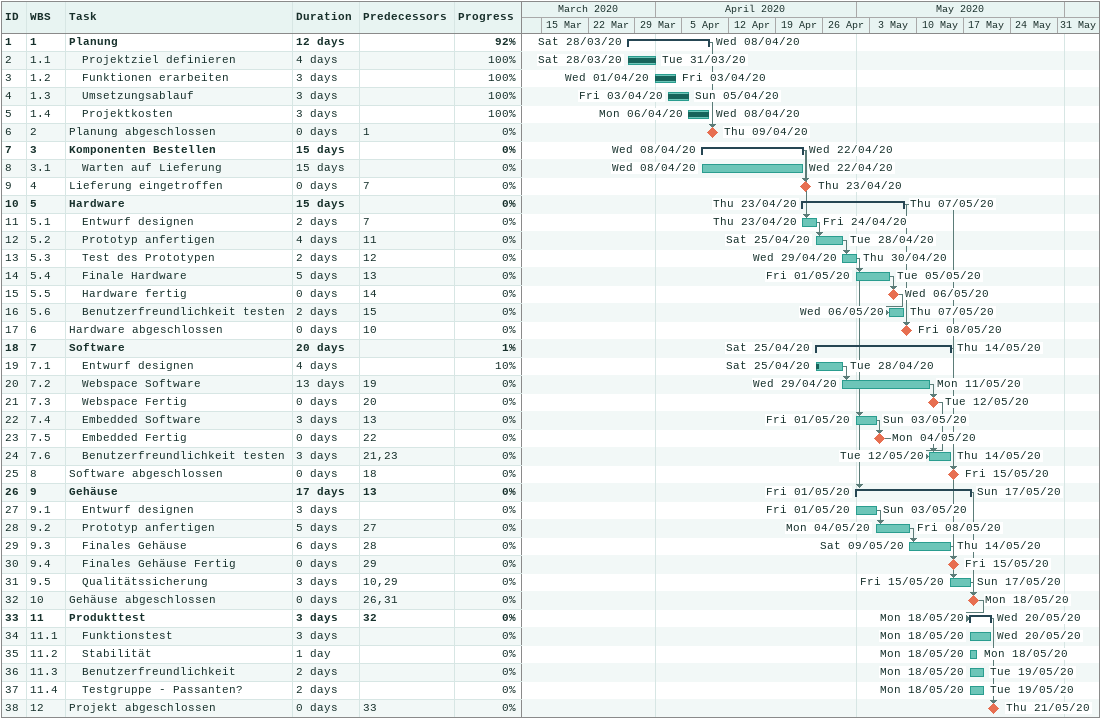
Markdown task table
| ID | WBS | Task | Duration | Start | Finish | Predecessors | % complete |
|---|---|---|---|---|---|---|---|
| 1 | 1 | **Planung** | 12d | 2020-03-28 | 2020-04-08 |  | 92 |
| 2 | 1.1 | Projektziel definieren | 4d | 2020-03-28 | 2020-03-31 |  | 100 |
| 3 | 1.2 | Funktionen erarbeiten | 3d | 2020-04-01 | 2020-04-03 |  | 100 |
| 4 | 1.3 | Umsetzungsablauf | 3d | 2020-04-03 | 2020-04-05 |  | 100 |
| 5 | 1.4 | Projektkosten | 3d | 2020-04-06 | 2020-04-08 |  | 100 |
| 6 | 2 | Planung abgeschlossen | 0d | 2020-04-09 | 2020-04-09 | 1 | 0 |
| 7 | 3 | **Komponenten Bestellen** | 15d | 2020-04-08 | 2020-04-22 |  | 0 |
| 8 | 3.1 | Warten auf Lieferung | 15d | 2020-04-08 | 2020-04-22 |  | 0 |
| 9 | 4 | Lieferung eingetroffen | 0d | 2020-04-23 | 2020-04-23 | 7 | 0 |
| 10 | 5 | **Hardware** | 15d | 2020-04-23 | 2020-05-07 |  | 0 |
| 11 | 5.1 | Entwurf designen | 2d | 2020-04-23 | 2020-04-24 | 7 | 0 |
| 12 | 5.2 | Prototyp anfertigen | 4d | 2020-04-25 | 2020-04-28 | 11 | 0 |
| 13 | 5.3 | Test des Prototypen | 2d | 2020-04-29 | 2020-04-30 | 12 | 0 |
| 14 | 5.4 | Finale Hardware | 5d | 2020-05-01 | 2020-05-05 | 13 | 0 |
| 15 | 5.5 | Hardware fertig | 0d | 2020-05-06 | 2020-05-06 | 14 | 0 |
| 16 | 5.6 | Benutzerfreundlichkeit testen | 2d | 2020-05-06 | 2020-05-07 | 15 | 0 |
| 17 | 6 | Hardware abgeschlossen | 0d | 2020-05-08 | 2020-05-08 | 10 | 0 |
| 18 | 7 | **Software** | 20d | 2020-04-25 | 2020-05-14 |  | 1 |
| 19 | 7.1 | Entwurf designen | 4d | 2020-04-25 | 2020-04-28 |  | 10 |
| 20 | 7.2 | Webspace Software | 13d | 2020-04-29 | 2020-05-11 | 19 | 0 |
| 21 | 7.3 | Webspace Fertig | 0d | 2020-05-12 | 2020-05-12 | 20 | 0 |
| 22 | 7.4 | Embedded Software | 3d | 2020-05-01 | 2020-05-03 | 13 | 0 |
| 23 | 7.5 | Embedded Fertig | 0d | 2020-05-04 | 2020-05-04 | 22 | 0 |
| 24 | 7.6 | Benutzerfreundlichkeit testen | 3d | 2020-05-12 | 2020-05-14 | 21, 23 | 0 |
| 25 | 8 | Software abgeschlossen | 0d | 2020-05-15 | 2020-05-15 | 18 | 0 |
| 26 | 9 | **Gehäuse** | 17d | 2020-05-01 | 2020-05-17 | 13 | 0 |
| 27 | 9.1 | Entwurf designen | 3d | 2020-05-01 | 2020-05-03 |  | 0 |
| 28 | 9.2 | Prototyp anfertigen | 5d | 2020-05-04 | 2020-05-08 | 27 | 0 |
| 29 | 9.3 | Finales Gehäuse | 6d | 2020-05-09 | 2020-05-14 | 28 | 0 |
| 30 | 9.4 | Finales Gehäuse Fertig | 0d | 2020-05-15 | 2020-05-15 | 29 | 0 |
| 31 | 9.5 | Qualitätssicherung | 3d | 2020-05-15 | 2020-05-17 | 10, 29 | 0 |
| 32 | 10 | Gehäuse abgeschlossen | 0d | 2020-05-18 | 2020-05-18 | 26, 31 | 0 |
| 33 | 11 | **Produkttest** | 3d | 2020-05-18 | 2020-05-20 | 32 | 0 |
| 34 | 11.1 | Funktionstest | 3d | 2020-05-18 | 2020-05-20 |  | 0 |
| 35 | 11.2 | Stabilität | 1d | 2020-05-18 | 2020-05-18 |  | 0 |
| 36 | 11.3 | Benutzerfreundlichkeit | 2d | 2020-05-18 | 2020-05-19 |  | 0 |
| 37 | 11.4 | Testgruppe - Passanten? | 2d | 2020-05-18 | 2020-05-19 |  | 0 |
| 38 | 12 | Projekt abgeschlossen | 0d | 2020-05-21 | 2020-05-21 | 33 | 0 |
